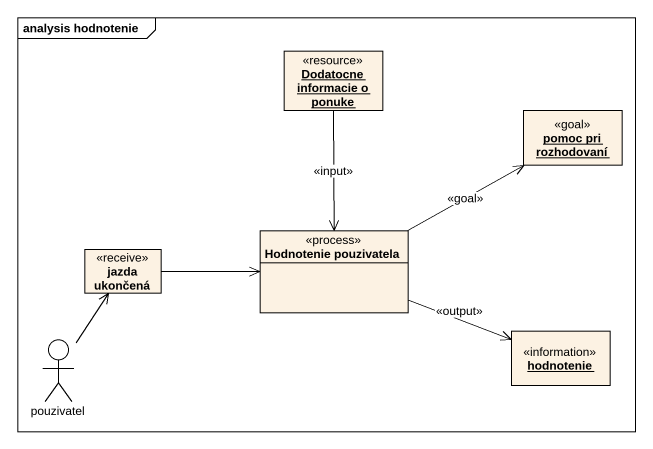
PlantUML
@startuml
mainframe analysis hodnotenie
allowmixing
hide circle
hide empty members
object "Dodatocne informacie o ponuke" as Dodatocne_informacie_o <<resource>>
object "pomoc pri rozhodovaní" as pomoc_pri_rozhodovaní <<goal>>
class "jazda ukončená" as jazda_ukončená <<receive>>
class "Hodnotenie pouzivatela" as Hodnotenie_pouzivatela <<process>>
actor pouzivatel
object hodnotenie <<information>>
Dodatocne_informacie_o --> Hodnotenie_pouzivatela : <<input>>
jazda_ukončená -right-> Hodnotenie_pouzivatela
Hodnotenie_pouzivatela -right-> pomoc_pri_rozhodovaní : <<goal>>
Hodnotenie_pouzivatela -right-> hodnotenie : <<output>>
pouzivatel -up-> jazda_ukončená
@enduml
